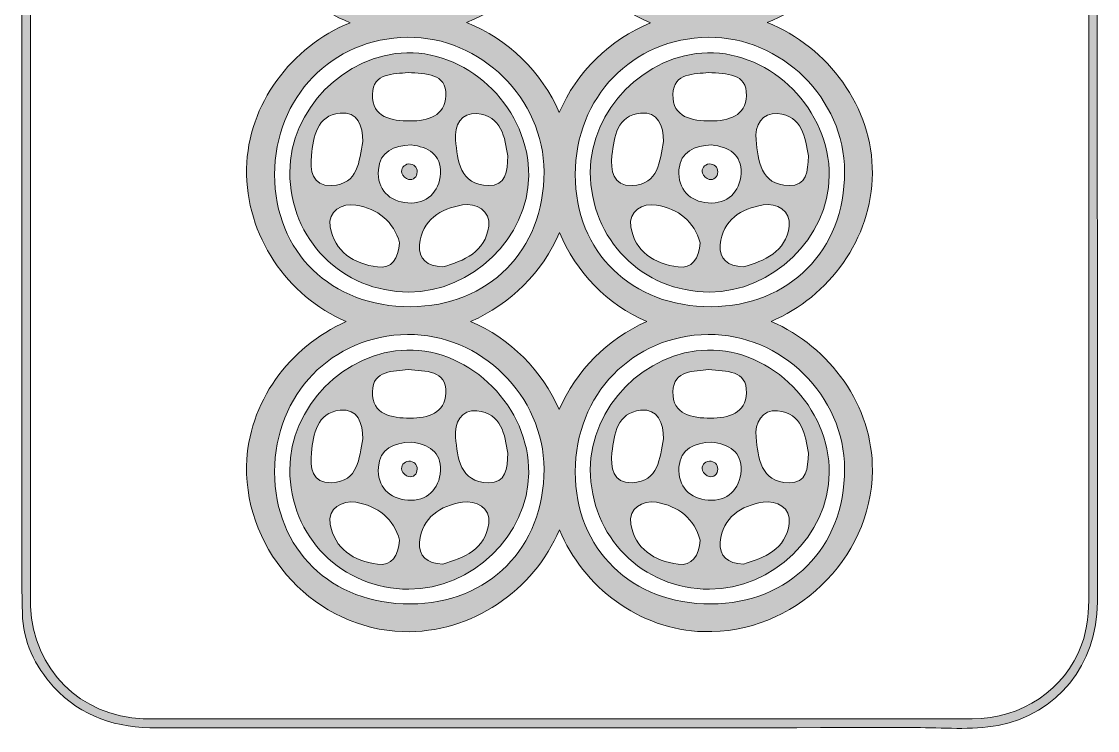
# Model space of a CAD drawing. Extents: x 3742 to 4053, y -465 to -30.
# Drawn here: x 3742 to 4052.9, y -465 to -260.2 of the extents above; entities that cross this region are included whole.
import ezdxf

# ---------------------------------------------------------------- set-up
doc = ezdxf.new("R2010")
doc.units = 0
doc.header["$MEASUREMENT"] = 0
doc.layers.add('Layer 1', color=7, linetype='Continuous', lineweight=0)

msp = doc.modelspace()

# ---------------------------------------------------------------- hatches: boundary and pattern name
at = {"layer": 'Layer 1', "true_color": 0x000000, "transparency": 33554687}
h = msp.add_hatch(color=18, dxfattribs=at)
h.dxf.hatch_style = 2
edge = h.paths.add_edge_path()
edge.add_spline(control_points=[(4050.4, -247.35), (4050.4, -247.35), (4050.35, -247.35), (4050.35, -247.35), (4050.35, -306.74), (4050.34, -366.14), (4050.35, -425.54), (4050.35, -430.55), (4050.06, -435.5), (4048.29, -440.27), (4043.49, -453.23), (4031.06, -461.67), (4016.63, -461.67), (3939.37, -461.67), (3862.1, -461.65), (3784.84, -461.64), (3782.29, -461.64), (3779.73, -461.7), (3777.18, -461.61), (3759, -460.96), (3745.32, -447.33), (3744.6, -429.17), (3744.56, -428.24), (3744.57, -427.32), (3744.57, -426.38), (3744.57, -307.01), (3744.6, -187.63), (3744.54, -68.25), (3744.54, -58.52), (3747.16, -49.98), (3754.16, -42.99), (3761.12, -36.06), (3769.52, -32.98), (3779.3, -32.99), (3836.26, -33.04), (3893.22, -33.01), (3950.18, -33.01), (3972.46, -33.01), (3994.74, -32.92), (4017.01, -33.05), (4033.56, -33.14), (4046.65, -43.96), (4049.76, -59.79), (4050.6, -64.03), (4050.38, -68.34), (4050.39, -72.63), (4050.4, -130.87), (4050.4, -189.11), (4050.4, -247.35)], knot_values=[0, 0, 0, 0, 1, 1, 1, 2, 2, 2, 3, 3, 3, 4, 4, 4, 5, 5, 5, 6, 6, 6, 7, 7, 7, 8, 8, 8, 9, 9, 9, 10, 10, 10, 11, 11, 11, 12, 12, 12, 13, 13, 13, 14, 14, 14, 15, 15, 15, 16, 16, 16, 16], degree=3, periodic=0)
edge = h.paths.add_edge_path()
edge.add_spline(control_points=[(4052.83, -299.19), (4052.83, -221.35), (4052.85, -143.49), (4052.83, -65.65), (4052.83, -55.34), (4048.88, -46.73), (4041.34, -39.73), (4034.15, -33.06), (4025.52, -30.39), (4015.87, -30.41), (3995.8, -30.45), (3975.73, -30.45), (3955.66, -30.45), (3896.6, -30.44), (3837.55, -30.42), (3778.49, -30.42), (3767.15, -30.42), (3757.77, -34.75), (3750.35, -43.31), (3744.07, -50.53), (3741.99, -59.04), (3742.01, -68.43), (3742.09, -127.96), (3742.05, -187.47), (3742.05, -246.98), (3742.05, -296.64), (3742.03, -346.3), (3742.05, -395.96), (3742.05, -407.66), (3741.99, -419.38), (3742.23, -431.09), (3742.4, -439.3), (3745.75, -446.34), (3751.26, -452.39), (3759.34, -461.25), (3769.54, -464.3), (3781.28, -464.28), (3854.25, -464.16), (3927.23, -464.25), (4000.2, -464.18), (4008.2, -464.16), (4016.26, -465.01), (4024.18, -463.55), (4041.22, -460.37), (4052.83, -445.92), (4052.84, -427.97), (4052.87, -385.05), (4052.83, -342.12), (4052.83, -299.19)], knot_values=[0, 0, 0, 0, 1, 1, 1, 2, 2, 2, 3, 3, 3, 4, 4, 4, 5, 5, 5, 6, 6, 6, 7, 7, 7, 8, 8, 8, 9, 9, 9, 10, 10, 10, 11, 11, 11, 12, 12, 12, 13, 13, 13, 14, 14, 14, 15, 15, 15, 16, 16, 16, 16], degree=3, periodic=0)
at = {"layer": 'Layer 1', "true_color": 0x0e1329, "transparency": 33554687}
h = msp.add_hatch(color=168, dxfattribs=at)
h.dxf.hatch_style = 2
edge = h.paths.add_edge_path()
edge.add_spline(control_points=[(3941.22, -255.71), (3918.3, -255.83), (3901.98, -239.96), (3901.98, -217.55), (3901.98, -195.19), (3918.53, -178.1), (3940.41, -177.86), (3961.55, -177.63), (3979.77, -195.61), (3979.81, -216.73), (3979.84, -239.47), (3963.87, -255.6), (3941.22, -255.71)], knot_values=[0, 0, 0, 0, 1, 1, 1, 2, 2, 2, 3, 3, 3, 4, 4, 4, 4], degree=3, periodic=0)
edge = h.paths.add_edge_path()
edge.add_spline(control_points=[(3979.81, -303.58), (3979.84, -326.31), (3963.87, -342.45), (3941.22, -342.56), (3918.3, -342.68), (3901.98, -326.8), (3901.98, -304.4), (3901.98, -282.03), (3918.53, -264.95), (3940.41, -264.71), (3961.55, -264.47), (3979.77, -282.46), (3979.81, -303.58)], knot_values=[0, 0, 0, 0, 1, 1, 1, 2, 2, 2, 3, 3, 3, 4, 4, 4, 4], degree=3, periodic=0)
edge = h.paths.add_edge_path()
edge.add_spline(control_points=[(3979.81, -389.46), (3979.84, -412.2), (3963.87, -428.33), (3941.22, -428.44), (3918.3, -428.56), (3901.98, -412.69), (3901.98, -390.28), (3901.98, -367.92), (3918.53, -350.83), (3940.41, -350.59), (3961.55, -350.36), (3979.77, -368.34), (3979.81, -389.46)], knot_values=[0, 0, 0, 0, 1, 1, 1, 2, 2, 2, 3, 3, 3, 4, 4, 4, 4], degree=3, periodic=0)
edge = h.paths.add_edge_path()
edge.add_spline(control_points=[(3897.38, -372.31), (3892.52, -361.05), (3883.16, -351.73), (3871.76, -346.81), (3883.23, -341.89), (3892.58, -332.57), (3897.41, -321.11), (3902.17, -332.57), (3911.33, -341.96), (3922.64, -346.87), (3911.39, -351.79), (3902.15, -361.06), (3897.38, -372.31)], knot_values=[0, 0, 0, 0, 1, 1, 1, 2, 2, 2, 3, 3, 3, 4, 4, 4, 4], degree=3, periodic=0)
edge = h.paths.add_edge_path()
edge.add_spline(control_points=[(3854.37, -428.44), (3831.45, -428.56), (3815.13, -412.69), (3815.13, -390.28), (3815.13, -367.92), (3831.68, -350.83), (3853.56, -350.59), (3874.7, -350.36), (3892.92, -368.34), (3892.96, -389.46), (3892.99, -412.2), (3877.02, -428.33), (3854.37, -428.44)], knot_values=[0, 0, 0, 0, 1, 1, 1, 2, 2, 2, 3, 3, 3, 4, 4, 4, 4], degree=3, periodic=0)
edge = h.paths.add_edge_path()
edge.add_spline(control_points=[(3815.13, -304.4), (3815.13, -282.03), (3831.68, -264.95), (3853.56, -264.71), (3874.7, -264.47), (3892.92, -282.46), (3892.96, -303.58), (3892.99, -326.31), (3877.02, -342.45), (3854.37, -342.56), (3831.45, -342.68), (3815.13, -326.8), (3815.13, -304.4)], knot_values=[0, 0, 0, 0, 1, 1, 1, 2, 2, 2, 3, 3, 3, 4, 4, 4, 4], degree=3, periodic=0)
edge = h.paths.add_edge_path()
edge.add_spline(control_points=[(3815.13, -217.55), (3815.13, -195.19), (3831.68, -178.1), (3853.56, -177.86), (3874.7, -177.63), (3892.92, -195.61), (3892.96, -216.73), (3892.99, -239.47), (3877.02, -255.6), (3854.37, -255.71), (3831.45, -255.83), (3815.13, -239.96), (3815.13, -217.55)], knot_values=[0, 0, 0, 0, 1, 1, 1, 2, 2, 2, 3, 3, 3, 4, 4, 4, 4], degree=3, periodic=0)
edge = h.paths.add_edge_path()
edge.add_spline(control_points=[(3815.13, -131.67), (3815.13, -109.3), (3831.68, -92.22), (3853.56, -91.97), (3874.7, -91.74), (3892.92, -109.73), (3892.96, -130.85), (3892.99, -153.58), (3877.02, -169.72), (3854.37, -169.83), (3831.45, -169.95), (3815.13, -154.07), (3815.13, -131.67)], knot_values=[0, 0, 0, 0, 1, 1, 1, 2, 2, 2, 3, 3, 3, 4, 4, 4, 4], degree=3, periodic=0)
edge = h.paths.add_edge_path()
edge.add_spline(control_points=[(3897.41, -234.27), (3902.32, -246.11), (3911.95, -255.74), (3923.77, -260.5), (3912.02, -265.29), (3902.31, -274.8), (3897.38, -286.43), (3892.36, -274.79), (3882.53, -265.22), (3870.6, -260.44), (3882.6, -255.67), (3892.42, -246.11), (3897.41, -234.27)], knot_values=[0, 0, 0, 0, 1, 1, 1, 2, 2, 2, 3, 3, 3, 4, 4, 4, 4], degree=3, periodic=0)
edge = h.paths.add_edge_path()
edge.add_spline(control_points=[(3897.41, -148.38), (3902.17, -159.84), (3911.33, -169.23), (3922.64, -174.14), (3911.39, -179.06), (3902.15, -188.33), (3897.38, -199.58), (3892.52, -188.32), (3883.16, -179), (3871.76, -174.08), (3883.23, -169.16), (3892.58, -159.84), (3897.41, -148.38)], knot_values=[0, 0, 0, 0, 1, 1, 1, 2, 2, 2, 3, 3, 3, 4, 4, 4, 4], degree=3, periodic=0)
edge = h.paths.add_edge_path()
edge.add_spline(control_points=[(3940.41, -91.97), (3961.55, -91.74), (3979.77, -109.73), (3979.81, -130.85), (3979.84, -153.58), (3963.87, -169.72), (3941.22, -169.83), (3918.3, -169.95), (3901.98, -154.07), (3901.98, -131.67), (3901.98, -109.3), (3918.53, -92.22), (3940.41, -91.97)], knot_values=[0, 0, 0, 0, 1, 1, 1, 2, 2, 2, 3, 3, 3, 4, 4, 4, 4], degree=3, periodic=0)
edge = h.paths.add_edge_path()
edge.add_spline(control_points=[(3987.84, -217.2), (3988.03, -198.51), (3975.58, -181.41), (3958.6, -174.08), (3975.39, -166.89), (3987.65, -150.25), (3987.84, -131.32), (3988.09, -106.75), (3966.51, -84.91), (3941.49, -84.42), (3922.24, -84.04), (3904.64, -96.58), (3897.38, -113.7), (3890.24, -97.16), (3873.41, -84.78), (3854.64, -84.42), (3829.67, -83.93), (3807.46, -105.16), (3807.02, -129.94), (3806.67, -149.33), (3818.83, -166.77), (3835.79, -174.14), (3819.46, -181.29), (3807.35, -197.59), (3807.02, -215.82), (3806.66, -235.64), (3819.37, -253.43), (3836.92, -260.5), (3820.02, -267.38), (3807.35, -284.01), (3807.02, -302.67), (3806.67, -322.06), (3818.83, -339.5), (3835.79, -346.87), (3819.46, -354.02), (3807.35, -370.32), (3807.02, -388.55), (3806.57, -413.78), (3827.27, -435.73), (3852.21, -436.45), (3872.12, -437.03), (3890.03, -424.49), (3897.41, -407), (3904.31, -423.63), (3920.51, -435.91), (3939.05, -436.45), (3965.01, -437.21), (3987.58, -415.69), (3987.84, -389.93), (3988.03, -371.24), (3975.58, -354.14), (3958.6, -346.81), (3975.39, -339.62), (3987.65, -322.98), (3987.84, -304.05), (3988.04, -284.94), (3975.03, -267.49), (3957.46, -260.44), (3974.84, -253.53), (3987.65, -236.56), (3987.84, -217.2)], knot_values=[0, 0, 0, 0, 1, 1, 1, 2, 2, 2, 3, 3, 3, 4, 4, 4, 5, 5, 5, 6, 6, 6, 7, 7, 7, 8, 8, 8, 9, 9, 9, 10, 10, 10, 11, 11, 11, 12, 12, 12, 13, 13, 13, 14, 14, 14, 15, 15, 15, 16, 16, 16, 17, 17, 17, 18, 18, 18, 19, 19, 19, 20, 20, 20, 20], degree=3, periodic=0)
h = msp.add_hatch(color=168, dxfattribs=at)
h.dxf.hatch_style = 2
edge = h.paths.add_edge_path()
edge.add_spline(control_points=[(3876.98, -319.32), (3876, -326.76), (3869.78, -329.35), (3863.7, -331.03), (3859.14, -330.9), (3856.64, -328.71), (3857.03, -324.68), (3857.72, -317.44), (3863.07, -314.19), (3869.39, -313.17), (3873.29, -312.54), (3877.57, -314.79), (3876.98, -319.32)], knot_values=[0, 0, 0, 0, 1, 1, 1, 2, 2, 2, 3, 3, 3, 4, 4, 4, 4], degree=3, periodic=0)
edge = h.paths.add_edge_path()
edge.add_spline(control_points=[(3853.59, -312.58), (3848.25, -312.22), (3844.69, -308.63), (3845.09, -303.05), (3845.49, -297.69), (3849.64, -295.97), (3854.55, -295.82), (3859.54, -296.35), (3863.33, -298.67), (3863.04, -304.02), (3862.74, -309.46), (3859.07, -312.96), (3853.59, -312.58)], knot_values=[0, 0, 0, 0, 1, 1, 1, 2, 2, 2, 3, 3, 3, 4, 4, 4, 4], degree=3, periodic=0)
edge = h.paths.add_edge_path()
edge.add_spline(control_points=[(3844.87, -331.08), (3838.02, -330.22), (3832.38, -326.62), (3831.17, -319.46), (3830.4, -314.92), (3834.68, -312.55), (3838.57, -313.18), (3844.89, -314.22), (3849.62, -317.98), (3851.2, -324.1), (3850.94, -328.73), (3848.88, -331.59), (3844.87, -331.08)], knot_values=[0, 0, 0, 0, 1, 1, 1, 2, 2, 2, 3, 3, 3, 4, 4, 4, 4], degree=3, periodic=0)
edge = h.paths.add_edge_path()
edge.add_spline(control_points=[(3825.75, -298.87), (3826.33, -293.42), (3827.3, -287.32), (3834.03, -286.59), (3839.12, -286.04), (3840.6, -290.35), (3840.65, -294.85), (3839.44, -300.46), (3839.43, -307.19), (3831.57, -307.53), (3825.9, -307.77), (3825.29, -303.12), (3825.75, -298.87)], knot_values=[0, 0, 0, 0, 1, 1, 1, 2, 2, 2, 3, 3, 3, 4, 4, 4, 4], degree=3, periodic=0)
edge = h.paths.add_edge_path()
edge.add_spline(control_points=[(3853.66, -274.85), (3858.84, -275.35), (3864.76, -274.91), (3864.59, -281.58), (3864.44, -287.41), (3859.39, -288.91), (3854.26, -288.89), (3848.91, -288.87), (3843.2, -287.9), (3843.36, -281.25), (3843.52, -274.79), (3849.58, -275.45), (3853.66, -274.85)], knot_values=[0, 0, 0, 0, 1, 1, 1, 2, 2, 2, 3, 3, 3, 4, 4, 4, 4], degree=3, periodic=0)
edge = h.paths.add_edge_path()
edge.add_spline(control_points=[(3873.54, -286.74), (3880.87, -287.41), (3881.58, -293.79), (3882.51, -299.01), (3882.38, -303.47), (3881.94, -307.7), (3876.91, -307.55), (3868.54, -307.31), (3868.04, -300.4), (3867.39, -294.38), (3866.95, -290.27), (3869.11, -286.34), (3873.54, -286.74)], knot_values=[0, 0, 0, 0, 1, 1, 1, 2, 2, 2, 3, 3, 3, 4, 4, 4, 4], degree=3, periodic=0)
edge = h.paths.add_edge_path()
edge.add_spline(control_points=[(3888.55, -304.74), (3888.74, -285.81), (3871.94, -268.84), (3853.37, -269.19), (3835.37, -269.52), (3819.47, -285.72), (3819.49, -303.69), (3819.51, -323.14), (3834.55, -338.27), (3853.9, -338.32), (3872.14, -338.37), (3888.37, -322.63), (3888.55, -304.74)], knot_values=[0, 0, 0, 0, 1, 1, 1, 2, 2, 2, 3, 3, 3, 4, 4, 4, 4], degree=3, periodic=0)
h = msp.add_hatch(color=168, dxfattribs=at)
h.dxf.hatch_style = 2
edge = h.paths.add_edge_path()
edge.add_spline(control_points=[(3951.44, -281.58), (3951.29, -287.41), (3946.24, -288.91), (3941.11, -288.89), (3935.75, -288.87), (3930.05, -287.9), (3930.21, -281.25), (3930.36, -274.79), (3936.43, -275.45), (3940.5, -274.85), (3945.69, -275.35), (3951.6, -274.91), (3951.44, -281.58)], knot_values=[0, 0, 0, 0, 1, 1, 1, 2, 2, 2, 3, 3, 3, 4, 4, 4, 4], degree=3, periodic=0)
edge = h.paths.add_edge_path()
edge.add_spline(control_points=[(3960.39, -286.74), (3967.71, -287.41), (3968.43, -293.79), (3969.36, -299.01), (3969.22, -303.47), (3968.79, -307.7), (3963.76, -307.55), (3955.39, -307.31), (3954.88, -300.4), (3954.24, -294.38), (3953.8, -290.27), (3955.96, -286.34), (3960.39, -286.74)], knot_values=[0, 0, 0, 0, 1, 1, 1, 2, 2, 2, 3, 3, 3, 4, 4, 4, 4], degree=3, periodic=0)
edge = h.paths.add_edge_path()
edge.add_spline(control_points=[(3963.82, -319.32), (3962.84, -326.76), (3956.63, -329.35), (3950.55, -331.03), (3945.99, -330.9), (3943.49, -328.71), (3943.88, -324.68), (3944.57, -317.44), (3949.92, -314.19), (3956.24, -313.17), (3960.14, -312.54), (3964.42, -314.79), (3963.82, -319.32)], knot_values=[0, 0, 0, 0, 1, 1, 1, 2, 2, 2, 3, 3, 3, 4, 4, 4, 4], degree=3, periodic=0)
edge = h.paths.add_edge_path()
edge.add_spline(control_points=[(3940.43, -312.58), (3935.09, -312.22), (3931.54, -308.63), (3931.94, -303.05), (3932.33, -297.69), (3936.48, -295.97), (3941.39, -295.82), (3946.38, -296.35), (3950.18, -298.67), (3949.88, -304.02), (3949.59, -309.46), (3945.92, -312.96), (3940.43, -312.58)], knot_values=[0, 0, 0, 0, 1, 1, 1, 2, 2, 2, 3, 3, 3, 4, 4, 4, 4], degree=3, periodic=0)
edge = h.paths.add_edge_path()
edge.add_spline(control_points=[(3931.71, -331.08), (3924.86, -330.22), (3919.22, -326.62), (3918.02, -319.46), (3917.25, -314.92), (3921.53, -312.55), (3925.42, -313.18), (3931.74, -314.22), (3936.47, -317.98), (3938.05, -324.1), (3937.79, -328.73), (3935.72, -331.59), (3931.71, -331.08)], knot_values=[0, 0, 0, 0, 1, 1, 1, 2, 2, 2, 3, 3, 3, 4, 4, 4, 4], degree=3, periodic=0)
edge = h.paths.add_edge_path()
edge.add_spline(control_points=[(3912.59, -298.87), (3913.17, -293.42), (3914.15, -287.32), (3920.88, -286.59), (3925.97, -286.04), (3927.45, -290.35), (3927.5, -294.85), (3926.29, -300.46), (3926.28, -307.19), (3918.42, -307.53), (3912.74, -307.77), (3912.14, -303.12), (3912.59, -298.87)], knot_values=[0, 0, 0, 0, 1, 1, 1, 2, 2, 2, 3, 3, 3, 4, 4, 4, 4], degree=3, periodic=0)
edge = h.paths.add_edge_path()
edge.add_spline(control_points=[(3906.34, -303.69), (3906.35, -323.14), (3921.39, -338.27), (3940.75, -338.32), (3958.98, -338.37), (3975.21, -322.63), (3975.39, -304.74), (3975.59, -285.81), (3958.79, -268.84), (3940.22, -269.19), (3922.22, -269.52), (3906.32, -285.72), (3906.34, -303.69)], knot_values=[0, 0, 0, 0, 1, 1, 1, 2, 2, 2, 3, 3, 3, 4, 4, 4, 4], degree=3, periodic=0)
h = msp.add_hatch(color=168, dxfattribs=at)
h.dxf.hatch_style = 2
edge = h.paths.add_edge_path()
edge.add_spline(control_points=[(3853.89, -301.27), (3852.41, -301.58), (3851.55, -302.56), (3851.89, -303.97), (3852.07, -304.71), (3853.05, -305.63), (3853.8, -305.78), (3855.24, -306.05), (3856.27, -305.09), (3856.31, -303.62), (3856.34, -302.16), (3855.38, -301.35), (3853.89, -301.27)], knot_values=[0, 0, 0, 0, 1, 1, 1, 2, 2, 2, 3, 3, 3, 4, 4, 4, 4], degree=3, periodic=0)
h = msp.add_hatch(color=168, dxfattribs=at)
h.dxf.hatch_style = 2
edge = h.paths.add_edge_path()
edge.add_spline(control_points=[(3940.74, -301.27), (3939.26, -301.58), (3938.4, -302.56), (3938.74, -303.97), (3938.92, -304.71), (3939.9, -305.63), (3940.64, -305.78), (3942.09, -306.05), (3943.12, -305.09), (3943.16, -303.62), (3943.19, -302.16), (3942.23, -301.35), (3940.74, -301.27)], knot_values=[0, 0, 0, 0, 1, 1, 1, 2, 2, 2, 3, 3, 3, 4, 4, 4, 4], degree=3, periodic=0)
h = msp.add_hatch(color=168, dxfattribs=at)
h.dxf.hatch_style = 2
edge = h.paths.add_edge_path()
edge.add_spline(control_points=[(3882.51, -384.9), (3882.38, -389.35), (3881.94, -393.58), (3876.91, -393.43), (3868.54, -393.19), (3868.04, -386.28), (3867.39, -380.26), (3866.95, -376.15), (3869.11, -372.22), (3873.54, -372.63), (3880.87, -373.3), (3881.58, -379.67), (3882.51, -384.9)], knot_values=[0, 0, 0, 0, 1, 1, 1, 2, 2, 2, 3, 3, 3, 4, 4, 4, 4], degree=3, periodic=0)
edge = h.paths.add_edge_path()
edge.add_spline(control_points=[(3876.98, -405.2), (3876, -412.64), (3869.78, -415.23), (3863.7, -416.91), (3859.14, -416.79), (3856.64, -414.59), (3857.03, -410.56), (3857.72, -403.32), (3863.07, -400.08), (3869.39, -399.05), (3873.29, -398.42), (3877.57, -400.67), (3876.98, -405.2)], knot_values=[0, 0, 0, 0, 1, 1, 1, 2, 2, 2, 3, 3, 3, 4, 4, 4, 4], degree=3, periodic=0)
edge = h.paths.add_edge_path()
edge.add_spline(control_points=[(3853.59, -398.47), (3848.25, -398.1), (3844.69, -394.51), (3845.09, -388.94), (3845.49, -383.57), (3849.64, -381.85), (3854.55, -381.7), (3859.54, -382.23), (3863.33, -384.55), (3863.04, -389.91), (3862.74, -395.34), (3859.07, -398.84), (3853.59, -398.47)], knot_values=[0, 0, 0, 0, 1, 1, 1, 2, 2, 2, 3, 3, 3, 4, 4, 4, 4], degree=3, periodic=0)
edge = h.paths.add_edge_path()
edge.add_spline(control_points=[(3844.87, -416.97), (3838.02, -416.1), (3832.38, -412.5), (3831.17, -405.35), (3830.4, -400.8), (3834.68, -398.43), (3838.57, -399.07), (3844.89, -400.11), (3849.62, -403.86), (3851.2, -409.98), (3850.94, -414.62), (3848.88, -417.47), (3844.87, -416.97)], knot_values=[0, 0, 0, 0, 1, 1, 1, 2, 2, 2, 3, 3, 3, 4, 4, 4, 4], degree=3, periodic=0)
edge = h.paths.add_edge_path()
edge.add_spline(control_points=[(3825.75, -384.76), (3826.33, -379.31), (3827.3, -373.21), (3834.03, -372.48), (3839.12, -371.92), (3840.6, -376.23), (3840.65, -380.73), (3839.44, -386.34), (3839.43, -393.08), (3831.57, -393.41), (3825.9, -393.65), (3825.29, -389.01), (3825.75, -384.76)], knot_values=[0, 0, 0, 0, 1, 1, 1, 2, 2, 2, 3, 3, 3, 4, 4, 4, 4], degree=3, periodic=0)
edge = h.paths.add_edge_path()
edge.add_spline(control_points=[(3853.66, -360.73), (3858.84, -361.24), (3864.76, -360.79), (3864.59, -367.46), (3864.44, -373.3), (3859.39, -374.79), (3854.26, -374.77), (3848.91, -374.75), (3843.2, -373.79), (3843.36, -367.13), (3843.52, -360.67), (3849.58, -361.33), (3853.66, -360.73)], knot_values=[0, 0, 0, 0, 1, 1, 1, 2, 2, 2, 3, 3, 3, 4, 4, 4, 4], degree=3, periodic=0)
edge = h.paths.add_edge_path()
edge.add_spline(control_points=[(3853.37, -355.07), (3835.37, -355.41), (3819.47, -371.6), (3819.49, -389.58), (3819.51, -409.02), (3834.55, -424.16), (3853.9, -424.2), (3872.14, -424.25), (3888.37, -408.52), (3888.55, -390.62), (3888.74, -371.69), (3871.94, -354.72), (3853.37, -355.07)], knot_values=[0, 0, 0, 0, 1, 1, 1, 2, 2, 2, 3, 3, 3, 4, 4, 4, 4], degree=3, periodic=0)
h = msp.add_hatch(color=168, dxfattribs=at)
h.dxf.hatch_style = 2
edge = h.paths.add_edge_path()
edge.add_spline(control_points=[(3951.44, -367.46), (3951.29, -373.3), (3946.24, -374.79), (3941.11, -374.77), (3935.75, -374.75), (3930.05, -373.79), (3930.21, -367.13), (3930.36, -360.67), (3936.43, -361.33), (3940.5, -360.73), (3945.69, -361.24), (3951.6, -360.79), (3951.44, -367.46)], knot_values=[0, 0, 0, 0, 1, 1, 1, 2, 2, 2, 3, 3, 3, 4, 4, 4, 4], degree=3, periodic=0)
edge = h.paths.add_edge_path()
edge.add_spline(control_points=[(3960.39, -372.63), (3967.71, -373.3), (3968.43, -379.67), (3969.36, -384.9), (3969.22, -389.35), (3968.79, -393.58), (3963.76, -393.43), (3955.39, -393.19), (3954.88, -386.28), (3954.24, -380.26), (3953.8, -376.15), (3955.96, -372.22), (3960.39, -372.63)], knot_values=[0, 0, 0, 0, 1, 1, 1, 2, 2, 2, 3, 3, 3, 4, 4, 4, 4], degree=3, periodic=0)
edge = h.paths.add_edge_path()
edge.add_spline(control_points=[(3963.82, -405.2), (3962.84, -412.64), (3956.63, -415.23), (3950.55, -416.91), (3945.99, -416.79), (3943.49, -414.59), (3943.88, -410.56), (3944.57, -403.32), (3949.92, -400.08), (3956.24, -399.05), (3960.14, -398.42), (3964.42, -400.67), (3963.82, -405.2)], knot_values=[0, 0, 0, 0, 1, 1, 1, 2, 2, 2, 3, 3, 3, 4, 4, 4, 4], degree=3, periodic=0)
edge = h.paths.add_edge_path()
edge.add_spline(control_points=[(3940.43, -398.47), (3935.09, -398.1), (3931.54, -394.51), (3931.94, -388.94), (3932.33, -383.57), (3936.48, -381.85), (3941.39, -381.7), (3946.38, -382.23), (3950.18, -384.55), (3949.88, -389.91), (3949.59, -395.34), (3945.92, -398.84), (3940.43, -398.47)], knot_values=[0, 0, 0, 0, 1, 1, 1, 2, 2, 2, 3, 3, 3, 4, 4, 4, 4], degree=3, periodic=0)
edge = h.paths.add_edge_path()
edge.add_spline(control_points=[(3931.71, -416.97), (3924.86, -416.1), (3919.22, -412.5), (3918.02, -405.35), (3917.25, -400.8), (3921.53, -398.43), (3925.42, -399.07), (3931.74, -400.11), (3936.47, -403.86), (3938.05, -409.98), (3937.79, -414.62), (3935.72, -417.47), (3931.71, -416.97)], knot_values=[0, 0, 0, 0, 1, 1, 1, 2, 2, 2, 3, 3, 3, 4, 4, 4, 4], degree=3, periodic=0)
edge = h.paths.add_edge_path()
edge.add_spline(control_points=[(3912.59, -384.76), (3913.17, -379.31), (3914.15, -373.21), (3920.88, -372.48), (3925.97, -371.92), (3927.45, -376.23), (3927.5, -380.73), (3926.29, -386.34), (3926.28, -393.08), (3918.42, -393.41), (3912.74, -393.65), (3912.14, -389.01), (3912.59, -384.76)], knot_values=[0, 0, 0, 0, 1, 1, 1, 2, 2, 2, 3, 3, 3, 4, 4, 4, 4], degree=3, periodic=0)
edge = h.paths.add_edge_path()
edge.add_spline(control_points=[(3906.34, -389.58), (3906.35, -409.02), (3921.39, -424.16), (3940.75, -424.2), (3958.98, -424.25), (3975.21, -408.52), (3975.39, -390.62), (3975.59, -371.69), (3958.79, -354.72), (3940.22, -355.07), (3922.22, -355.41), (3906.32, -371.6), (3906.34, -389.58)], knot_values=[0, 0, 0, 0, 1, 1, 1, 2, 2, 2, 3, 3, 3, 4, 4, 4, 4], degree=3, periodic=0)
h = msp.add_hatch(color=168, dxfattribs=at)
h.dxf.hatch_style = 2
edge = h.paths.add_edge_path()
edge.add_spline(control_points=[(3853.89, -387.15), (3852.41, -387.46), (3851.55, -388.44), (3851.89, -389.86), (3852.07, -390.59), (3853.05, -391.51), (3853.8, -391.66), (3855.24, -391.94), (3856.27, -390.97), (3856.31, -389.5), (3856.34, -388.04), (3855.38, -387.23), (3853.89, -387.15)], knot_values=[0, 0, 0, 0, 1, 1, 1, 2, 2, 2, 3, 3, 3, 4, 4, 4, 4], degree=3, periodic=0)
h = msp.add_hatch(color=168, dxfattribs=at)
h.dxf.hatch_style = 2
edge = h.paths.add_edge_path()
edge.add_spline(control_points=[(3940.74, -387.15), (3939.26, -387.46), (3938.4, -388.44), (3938.74, -389.86), (3938.92, -390.59), (3939.9, -391.51), (3940.64, -391.66), (3942.09, -391.94), (3943.12, -390.97), (3943.16, -389.5), (3943.19, -388.04), (3942.23, -387.23), (3940.74, -387.15)], knot_values=[0, 0, 0, 0, 1, 1, 1, 2, 2, 2, 3, 3, 3, 4, 4, 4, 4], degree=3, periodic=0)

# ---------------------------------------------------------------- linework, layer by layer
at = {"layer": 'Layer 1'}
for points, knots in [([(4052.83, -299.19), (4052.83, -221.35), (4052.85, -143.49), (4052.83, -65.65), (4052.83, -55.34), (4048.88, -46.73), (4041.34, -39.73), (4034.15, -33.06), (4025.52, -30.39), (4015.87, -30.41), (3995.8, -30.45), (3975.73, -30.45), (3955.66, -30.45), (3896.6, -30.44), (3837.55, -30.42), (3778.49, -30.42), (3767.15, -30.42), (3757.77, -34.75), (3750.35, -43.31), (3744.07, -50.53), (3741.99, -59.04), (3742.01, -68.43), (3742.09, -127.96), (3742.05, -187.47), (3742.05, -246.98), (3742.05, -296.64), (3742.03, -346.3), (3742.05, -395.96), (3742.05, -407.66), (3741.99, -419.38), (3742.23, -431.09), (3742.4, -439.3), (3745.75, -446.34), (3751.26, -452.39), (3759.34, -461.25), (3769.54, -464.3), (3781.28, -464.28), (3854.25, -464.16), (3927.23, -464.25), (4000.2, -464.18), (4008.2, -464.16), (4016.26, -465.01), (4024.18, -463.55), (4041.22, -460.37), (4052.83, -445.92), (4052.84, -427.97), (4052.87, -385.05), (4052.83, -342.12), (4052.83, -299.19)], [0, 0, 0, 0, 1, 1, 1, 2, 2, 2, 3, 3, 3, 4, 4, 4, 5, 5, 5, 6, 6, 6, 7, 7, 7, 8, 8, 8, 9, 9, 9, 10, 10, 10, 11, 11, 11, 12, 12, 12, 13, 13, 13, 14, 14, 14, 15, 15, 15, 16, 16, 16, 16]), ([(4050.4, -247.35), (4050.4, -247.35), (4050.35, -247.35), (4050.35, -247.35), (4050.35, -306.74), (4050.34, -366.14), (4050.35, -425.54), (4050.35, -430.55), (4050.06, -435.5), (4048.29, -440.27), (4043.49, -453.23), (4031.06, -461.67), (4016.63, -461.67), (3939.37, -461.67), (3862.1, -461.65), (3784.84, -461.64), (3782.29, -461.64), (3779.73, -461.7), (3777.18, -461.61), (3759, -460.96), (3745.32, -447.33), (3744.6, -429.17), (3744.56, -428.24), (3744.57, -427.32), (3744.57, -426.38), (3744.57, -307.01), (3744.6, -187.63), (3744.54, -68.25), (3744.54, -58.52), (3747.16, -49.98), (3754.16, -42.99), (3761.12, -36.06), (3769.52, -32.98), (3779.3, -32.99), (3836.26, -33.04), (3893.22, -33.01), (3950.18, -33.01), (3972.46, -33.01), (3994.74, -32.92), (4017.01, -33.05), (4033.56, -33.14), (4046.65, -43.96), (4049.76, -59.79), (4050.6, -64.03), (4050.38, -68.34), (4050.39, -72.63), (4050.4, -130.87), (4050.4, -189.11), (4050.4, -247.35)], [0, 0, 0, 0, 1, 1, 1, 2, 2, 2, 3, 3, 3, 4, 4, 4, 5, 5, 5, 6, 6, 6, 7, 7, 7, 8, 8, 8, 9, 9, 9, 10, 10, 10, 11, 11, 11, 12, 12, 12, 13, 13, 13, 14, 14, 14, 15, 15, 15, 16, 16, 16, 16]), ([(4050.4, -247.35), (4050.4, -247.35), (4050.35, -247.35), (4050.35, -247.35), (4050.35, -306.74), (4050.34, -366.14), (4050.35, -425.54), (4050.35, -430.55), (4050.06, -435.5), (4048.29, -440.27), (4043.49, -453.23), (4031.06, -461.67), (4016.63, -461.67), (3939.37, -461.67), (3862.1, -461.65), (3784.84, -461.64), (3782.29, -461.64), (3779.73, -461.7), (3777.18, -461.61), (3759, -460.96), (3745.32, -447.33), (3744.6, -429.17), (3744.56, -428.24), (3744.57, -427.32), (3744.57, -426.38), (3744.57, -307.01), (3744.6, -187.63), (3744.54, -68.25), (3744.54, -58.52), (3747.16, -49.98), (3754.16, -42.99), (3761.12, -36.06), (3769.52, -32.98), (3779.3, -32.99), (3836.26, -33.04), (3893.22, -33.01), (3950.18, -33.01), (3972.46, -33.01), (3994.74, -32.92), (4017.01, -33.05), (4033.56, -33.14), (4046.65, -43.96), (4049.76, -59.79), (4050.6, -64.03), (4050.38, -68.34), (4050.39, -72.63), (4050.4, -130.87), (4050.4, -189.11), (4050.4, -247.35)], [0, 0, 0, 0, 1, 1, 1, 2, 2, 2, 3, 3, 3, 4, 4, 4, 5, 5, 5, 6, 6, 6, 7, 7, 7, 8, 8, 8, 9, 9, 9, 10, 10, 10, 11, 11, 11, 12, 12, 12, 13, 13, 13, 14, 14, 14, 15, 15, 15, 16, 16, 16, 16]), ([(3987.84, -217.2), (3988.03, -198.51), (3975.58, -181.41), (3958.6, -174.08), (3975.39, -166.89), (3987.65, -150.25), (3987.84, -131.32), (3988.09, -106.75), (3966.51, -84.91), (3941.49, -84.42), (3922.24, -84.04), (3904.64, -96.58), (3897.38, -113.7), (3890.24, -97.16), (3873.41, -84.78), (3854.64, -84.42), (3829.67, -83.93), (3807.46, -105.16), (3807.02, -129.94), (3806.67, -149.33), (3818.83, -166.77), (3835.79, -174.14), (3819.46, -181.29), (3807.35, -197.59), (3807.02, -215.82), (3806.66, -235.64), (3819.37, -253.43), (3836.92, -260.5), (3820.02, -267.38), (3807.35, -284.01), (3807.02, -302.67), (3806.67, -322.06), (3818.83, -339.5), (3835.79, -346.87), (3819.46, -354.02), (3807.35, -370.32), (3807.02, -388.55), (3806.57, -413.78), (3827.27, -435.73), (3852.21, -436.45), (3872.12, -437.03), (3890.03, -424.49), (3897.41, -407), (3904.31, -423.63), (3920.51, -435.91), (3939.05, -436.45), (3965.01, -437.21), (3987.58, -415.69), (3987.84, -389.93), (3988.03, -371.24), (3975.58, -354.14), (3958.6, -346.81), (3975.39, -339.62), (3987.65, -322.98), (3987.84, -304.05), (3988.04, -284.94), (3975.03, -267.49), (3957.46, -260.44), (3974.84, -253.53), (3987.65, -236.56), (3987.84, -217.2)], [0, 0, 0, 0, 1, 1, 1, 2, 2, 2, 3, 3, 3, 4, 4, 4, 5, 5, 5, 6, 6, 6, 7, 7, 7, 8, 8, 8, 9, 9, 9, 10, 10, 10, 11, 11, 11, 12, 12, 12, 13, 13, 13, 14, 14, 14, 15, 15, 15, 16, 16, 16, 17, 17, 17, 18, 18, 18, 19, 19, 19, 20, 20, 20, 20]), ([(3897.41, -234.27), (3902.32, -246.11), (3911.95, -255.74), (3923.77, -260.5), (3912.02, -265.29), (3902.31, -274.8), (3897.38, -286.43), (3892.36, -274.79), (3882.53, -265.22), (3870.6, -260.44), (3882.6, -255.67), (3892.42, -246.11), (3897.41, -234.27)], [0, 0, 0, 0, 1, 1, 1, 2, 2, 2, 3, 3, 3, 4, 4, 4, 4]), ([(3815.13, -304.4), (3815.13, -282.03), (3831.68, -264.95), (3853.56, -264.71), (3874.7, -264.47), (3892.92, -282.46), (3892.96, -303.58), (3892.99, -326.31), (3877.02, -342.45), (3854.37, -342.56), (3831.45, -342.68), (3815.13, -326.8), (3815.13, -304.4)], [0, 0, 0, 0, 1, 1, 1, 2, 2, 2, 3, 3, 3, 4, 4, 4, 4]), ([(3979.81, -303.58), (3979.84, -326.31), (3963.87, -342.45), (3941.22, -342.56), (3918.3, -342.68), (3901.98, -326.8), (3901.98, -304.4), (3901.98, -282.03), (3918.53, -264.95), (3940.41, -264.71), (3961.55, -264.47), (3979.77, -282.46), (3979.81, -303.58)], [0, 0, 0, 0, 1, 1, 1, 2, 2, 2, 3, 3, 3, 4, 4, 4, 4]), ([(3888.55, -304.74), (3888.74, -285.81), (3871.94, -268.84), (3853.37, -269.19), (3835.37, -269.52), (3819.47, -285.72), (3819.49, -303.69), (3819.51, -323.14), (3834.55, -338.27), (3853.9, -338.32), (3872.14, -338.37), (3888.37, -322.63), (3888.55, -304.74)], [0, 0, 0, 0, 1, 1, 1, 2, 2, 2, 3, 3, 3, 4, 4, 4, 4]), ([(3906.34, -303.69), (3906.35, -323.14), (3921.39, -338.27), (3940.75, -338.32), (3958.98, -338.37), (3975.21, -322.63), (3975.39, -304.74), (3975.59, -285.81), (3958.79, -268.84), (3940.22, -269.19), (3922.22, -269.52), (3906.32, -285.72), (3906.34, -303.69)], [0, 0, 0, 0, 1, 1, 1, 2, 2, 2, 3, 3, 3, 4, 4, 4, 4]), ([(3853.66, -274.85), (3858.84, -275.35), (3864.76, -274.91), (3864.59, -281.58), (3864.44, -287.41), (3859.39, -288.91), (3854.26, -288.89), (3848.91, -288.87), (3843.2, -287.9), (3843.36, -281.25), (3843.52, -274.79), (3849.58, -275.45), (3853.66, -274.85)], [0, 0, 0, 0, 1, 1, 1, 2, 2, 2, 3, 3, 3, 4, 4, 4, 4]), ([(3951.44, -281.58), (3951.29, -287.41), (3946.24, -288.91), (3941.11, -288.89), (3935.75, -288.87), (3930.05, -287.9), (3930.21, -281.25), (3930.36, -274.79), (3936.43, -275.45), (3940.5, -274.85), (3945.69, -275.35), (3951.6, -274.91), (3951.44, -281.58)], [0, 0, 0, 0, 1, 1, 1, 2, 2, 2, 3, 3, 3, 4, 4, 4, 4]), ([(3825.75, -298.87), (3826.33, -293.42), (3827.3, -287.32), (3834.03, -286.59), (3839.12, -286.04), (3840.6, -290.35), (3840.65, -294.85), (3839.44, -300.46), (3839.43, -307.19), (3831.57, -307.53), (3825.9, -307.77), (3825.29, -303.12), (3825.75, -298.87)], [0, 0, 0, 0, 1, 1, 1, 2, 2, 2, 3, 3, 3, 4, 4, 4, 4]), ([(3873.54, -286.74), (3880.87, -287.41), (3881.58, -293.79), (3882.51, -299.01), (3882.38, -303.47), (3881.94, -307.7), (3876.91, -307.55), (3868.54, -307.31), (3868.04, -300.4), (3867.39, -294.38), (3866.95, -290.27), (3869.11, -286.34), (3873.54, -286.74)], [0, 0, 0, 0, 1, 1, 1, 2, 2, 2, 3, 3, 3, 4, 4, 4, 4]), ([(3912.59, -298.87), (3913.17, -293.42), (3914.15, -287.32), (3920.88, -286.59), (3925.97, -286.04), (3927.45, -290.35), (3927.5, -294.85), (3926.29, -300.46), (3926.28, -307.19), (3918.42, -307.53), (3912.74, -307.77), (3912.14, -303.12), (3912.59, -298.87)], [0, 0, 0, 0, 1, 1, 1, 2, 2, 2, 3, 3, 3, 4, 4, 4, 4]), ([(3960.39, -286.74), (3967.71, -287.41), (3968.43, -293.79), (3969.36, -299.01), (3969.22, -303.47), (3968.79, -307.7), (3963.76, -307.55), (3955.39, -307.31), (3954.88, -300.4), (3954.24, -294.38), (3953.8, -290.27), (3955.96, -286.34), (3960.39, -286.74)], [0, 0, 0, 0, 1, 1, 1, 2, 2, 2, 3, 3, 3, 4, 4, 4, 4]), ([(3853.59, -312.58), (3848.25, -312.22), (3844.69, -308.63), (3845.09, -303.05), (3845.49, -297.69), (3849.64, -295.97), (3854.55, -295.82), (3859.54, -296.35), (3863.33, -298.67), (3863.04, -304.02), (3862.74, -309.46), (3859.07, -312.96), (3853.59, -312.58)], [0, 0, 0, 0, 1, 1, 1, 2, 2, 2, 3, 3, 3, 4, 4, 4, 4]), ([(3940.43, -312.58), (3935.09, -312.22), (3931.54, -308.63), (3931.94, -303.05), (3932.33, -297.69), (3936.48, -295.97), (3941.39, -295.82), (3946.38, -296.35), (3950.18, -298.67), (3949.88, -304.02), (3949.59, -309.46), (3945.92, -312.96), (3940.43, -312.58)], [0, 0, 0, 0, 1, 1, 1, 2, 2, 2, 3, 3, 3, 4, 4, 4, 4]), ([(3853.89, -301.27), (3852.41, -301.58), (3851.55, -302.56), (3851.89, -303.97), (3852.07, -304.71), (3853.05, -305.63), (3853.8, -305.78), (3855.24, -306.05), (3856.27, -305.09), (3856.31, -303.62), (3856.34, -302.16), (3855.38, -301.35), (3853.89, -301.27)], [0, 0, 0, 0, 1, 1, 1, 2, 2, 2, 3, 3, 3, 4, 4, 4, 4]), ([(3940.74, -301.27), (3939.26, -301.58), (3938.4, -302.56), (3938.74, -303.97), (3938.92, -304.71), (3939.9, -305.63), (3940.64, -305.78), (3942.09, -306.05), (3943.12, -305.09), (3943.16, -303.62), (3943.19, -302.16), (3942.23, -301.35), (3940.74, -301.27)], [0, 0, 0, 0, 1, 1, 1, 2, 2, 2, 3, 3, 3, 4, 4, 4, 4]), ([(3844.87, -331.08), (3838.02, -330.22), (3832.38, -326.62), (3831.17, -319.46), (3830.4, -314.92), (3834.68, -312.55), (3838.57, -313.18), (3844.89, -314.22), (3849.62, -317.98), (3851.2, -324.1), (3850.94, -328.73), (3848.88, -331.59), (3844.87, -331.08)], [0, 0, 0, 0, 1, 1, 1, 2, 2, 2, 3, 3, 3, 4, 4, 4, 4]), ([(3876.98, -319.32), (3876, -326.76), (3869.78, -329.35), (3863.7, -331.03), (3859.14, -330.9), (3856.64, -328.71), (3857.03, -324.68), (3857.72, -317.44), (3863.07, -314.19), (3869.39, -313.17), (3873.29, -312.54), (3877.57, -314.79), (3876.98, -319.32)], [0, 0, 0, 0, 1, 1, 1, 2, 2, 2, 3, 3, 3, 4, 4, 4, 4]), ([(3931.71, -331.08), (3924.86, -330.22), (3919.22, -326.62), (3918.02, -319.46), (3917.25, -314.92), (3921.53, -312.55), (3925.42, -313.18), (3931.74, -314.22), (3936.47, -317.98), (3938.05, -324.1), (3937.79, -328.73), (3935.72, -331.59), (3931.71, -331.08)], [0, 0, 0, 0, 1, 1, 1, 2, 2, 2, 3, 3, 3, 4, 4, 4, 4]), ([(3963.82, -319.32), (3962.84, -326.76), (3956.63, -329.35), (3950.55, -331.03), (3945.99, -330.9), (3943.49, -328.71), (3943.88, -324.68), (3944.57, -317.44), (3949.92, -314.19), (3956.24, -313.17), (3960.14, -312.54), (3964.42, -314.79), (3963.82, -319.32)], [0, 0, 0, 0, 1, 1, 1, 2, 2, 2, 3, 3, 3, 4, 4, 4, 4]), ([(3897.38, -372.31), (3892.52, -361.05), (3883.16, -351.73), (3871.76, -346.81), (3883.23, -341.89), (3892.58, -332.57), (3897.41, -321.11), (3902.17, -332.57), (3911.33, -341.96), (3922.64, -346.87), (3911.39, -351.79), (3902.15, -361.06), (3897.38, -372.31)], [0, 0, 0, 0, 1, 1, 1, 2, 2, 2, 3, 3, 3, 4, 4, 4, 4]), ([(3854.37, -428.44), (3831.45, -428.56), (3815.13, -412.69), (3815.13, -390.28), (3815.13, -367.92), (3831.68, -350.83), (3853.56, -350.59), (3874.7, -350.36), (3892.92, -368.34), (3892.96, -389.46), (3892.99, -412.2), (3877.02, -428.33), (3854.37, -428.44)], [0, 0, 0, 0, 1, 1, 1, 2, 2, 2, 3, 3, 3, 4, 4, 4, 4]), ([(3979.81, -389.46), (3979.84, -412.2), (3963.87, -428.33), (3941.22, -428.44), (3918.3, -428.56), (3901.98, -412.69), (3901.98, -390.28), (3901.98, -367.92), (3918.53, -350.83), (3940.41, -350.59), (3961.55, -350.36), (3979.77, -368.34), (3979.81, -389.46)], [0, 0, 0, 0, 1, 1, 1, 2, 2, 2, 3, 3, 3, 4, 4, 4, 4]), ([(3853.37, -355.07), (3835.37, -355.41), (3819.47, -371.6), (3819.49, -389.58), (3819.51, -409.02), (3834.55, -424.16), (3853.9, -424.2), (3872.14, -424.25), (3888.37, -408.52), (3888.55, -390.62), (3888.74, -371.69), (3871.94, -354.72), (3853.37, -355.07)], [0, 0, 0, 0, 1, 1, 1, 2, 2, 2, 3, 3, 3, 4, 4, 4, 4]), ([(3906.34, -389.58), (3906.35, -409.02), (3921.39, -424.16), (3940.75, -424.2), (3958.98, -424.25), (3975.21, -408.52), (3975.39, -390.62), (3975.59, -371.69), (3958.79, -354.72), (3940.22, -355.07), (3922.22, -355.41), (3906.32, -371.6), (3906.34, -389.58)], [0, 0, 0, 0, 1, 1, 1, 2, 2, 2, 3, 3, 3, 4, 4, 4, 4]), ([(3853.66, -360.73), (3858.84, -361.24), (3864.76, -360.79), (3864.59, -367.46), (3864.44, -373.3), (3859.39, -374.79), (3854.26, -374.77), (3848.91, -374.75), (3843.2, -373.79), (3843.36, -367.13), (3843.52, -360.67), (3849.58, -361.33), (3853.66, -360.73)], [0, 0, 0, 0, 1, 1, 1, 2, 2, 2, 3, 3, 3, 4, 4, 4, 4]), ([(3951.44, -367.46), (3951.29, -373.3), (3946.24, -374.79), (3941.11, -374.77), (3935.75, -374.75), (3930.05, -373.79), (3930.21, -367.13), (3930.36, -360.67), (3936.43, -361.33), (3940.5, -360.73), (3945.69, -361.24), (3951.6, -360.79), (3951.44, -367.46)], [0, 0, 0, 0, 1, 1, 1, 2, 2, 2, 3, 3, 3, 4, 4, 4, 4]), ([(3825.75, -384.76), (3826.33, -379.31), (3827.3, -373.21), (3834.03, -372.48), (3839.12, -371.92), (3840.6, -376.23), (3840.65, -380.73), (3839.44, -386.34), (3839.43, -393.08), (3831.57, -393.41), (3825.9, -393.65), (3825.29, -389.01), (3825.75, -384.76)], [0, 0, 0, 0, 1, 1, 1, 2, 2, 2, 3, 3, 3, 4, 4, 4, 4]), ([(3882.51, -384.9), (3882.38, -389.35), (3881.94, -393.58), (3876.91, -393.43), (3868.54, -393.19), (3868.04, -386.28), (3867.39, -380.26), (3866.95, -376.15), (3869.11, -372.22), (3873.54, -372.63), (3880.87, -373.3), (3881.58, -379.67), (3882.51, -384.9)], [0, 0, 0, 0, 1, 1, 1, 2, 2, 2, 3, 3, 3, 4, 4, 4, 4]), ([(3912.59, -384.76), (3913.17, -379.31), (3914.15, -373.21), (3920.88, -372.48), (3925.97, -371.92), (3927.45, -376.23), (3927.5, -380.73), (3926.29, -386.34), (3926.28, -393.08), (3918.42, -393.41), (3912.74, -393.65), (3912.14, -389.01), (3912.59, -384.76)], [0, 0, 0, 0, 1, 1, 1, 2, 2, 2, 3, 3, 3, 4, 4, 4, 4]), ([(3960.39, -372.63), (3967.71, -373.3), (3968.43, -379.67), (3969.36, -384.9), (3969.22, -389.35), (3968.79, -393.58), (3963.76, -393.43), (3955.39, -393.19), (3954.88, -386.28), (3954.24, -380.26), (3953.8, -376.15), (3955.96, -372.22), (3960.39, -372.63)], [0, 0, 0, 0, 1, 1, 1, 2, 2, 2, 3, 3, 3, 4, 4, 4, 4]), ([(3853.59, -398.47), (3848.25, -398.1), (3844.69, -394.51), (3845.09, -388.94), (3845.49, -383.57), (3849.64, -381.85), (3854.55, -381.7), (3859.54, -382.23), (3863.33, -384.55), (3863.04, -389.91), (3862.74, -395.34), (3859.07, -398.84), (3853.59, -398.47)], [0, 0, 0, 0, 1, 1, 1, 2, 2, 2, 3, 3, 3, 4, 4, 4, 4]), ([(3940.43, -398.47), (3935.09, -398.1), (3931.54, -394.51), (3931.94, -388.94), (3932.33, -383.57), (3936.48, -381.85), (3941.39, -381.7), (3946.38, -382.23), (3950.18, -384.55), (3949.88, -389.91), (3949.59, -395.34), (3945.92, -398.84), (3940.43, -398.47)], [0, 0, 0, 0, 1, 1, 1, 2, 2, 2, 3, 3, 3, 4, 4, 4, 4]), ([(3853.89, -387.15), (3852.41, -387.46), (3851.55, -388.44), (3851.89, -389.86), (3852.07, -390.59), (3853.05, -391.51), (3853.8, -391.66), (3855.24, -391.94), (3856.27, -390.97), (3856.31, -389.5), (3856.34, -388.04), (3855.38, -387.23), (3853.89, -387.15)], [0, 0, 0, 0, 1, 1, 1, 2, 2, 2, 3, 3, 3, 4, 4, 4, 4]), ([(3940.74, -387.15), (3939.26, -387.46), (3938.4, -388.44), (3938.74, -389.86), (3938.92, -390.59), (3939.9, -391.51), (3940.64, -391.66), (3942.09, -391.94), (3943.12, -390.97), (3943.16, -389.5), (3943.19, -388.04), (3942.23, -387.23), (3940.74, -387.15)], [0, 0, 0, 0, 1, 1, 1, 2, 2, 2, 3, 3, 3, 4, 4, 4, 4]), ([(3844.87, -416.97), (3838.02, -416.1), (3832.38, -412.5), (3831.17, -405.35), (3830.4, -400.8), (3834.68, -398.43), (3838.57, -399.07), (3844.89, -400.11), (3849.62, -403.86), (3851.2, -409.98), (3850.94, -414.62), (3848.88, -417.47), (3844.87, -416.97)], [0, 0, 0, 0, 1, 1, 1, 2, 2, 2, 3, 3, 3, 4, 4, 4, 4]), ([(3876.98, -405.2), (3876, -412.64), (3869.78, -415.23), (3863.7, -416.91), (3859.14, -416.79), (3856.64, -414.59), (3857.03, -410.56), (3857.72, -403.32), (3863.07, -400.08), (3869.39, -399.05), (3873.29, -398.42), (3877.57, -400.67), (3876.98, -405.2)], [0, 0, 0, 0, 1, 1, 1, 2, 2, 2, 3, 3, 3, 4, 4, 4, 4]), ([(3931.71, -416.97), (3924.86, -416.1), (3919.22, -412.5), (3918.02, -405.35), (3917.25, -400.8), (3921.53, -398.43), (3925.42, -399.07), (3931.74, -400.11), (3936.47, -403.86), (3938.05, -409.98), (3937.79, -414.62), (3935.72, -417.47), (3931.71, -416.97)], [0, 0, 0, 0, 1, 1, 1, 2, 2, 2, 3, 3, 3, 4, 4, 4, 4]), ([(3963.82, -405.2), (3962.84, -412.64), (3956.63, -415.23), (3950.55, -416.91), (3945.99, -416.79), (3943.49, -414.59), (3943.88, -410.56), (3944.57, -403.32), (3949.92, -400.08), (3956.24, -399.05), (3960.14, -398.42), (3964.42, -400.67), (3963.82, -405.2)], [0, 0, 0, 0, 1, 1, 1, 2, 2, 2, 3, 3, 3, 4, 4, 4, 4])]:
    msp.add_open_spline(points, degree=3, knots=knots, dxfattribs=at)

doc.saveas('drawing.dxf')
